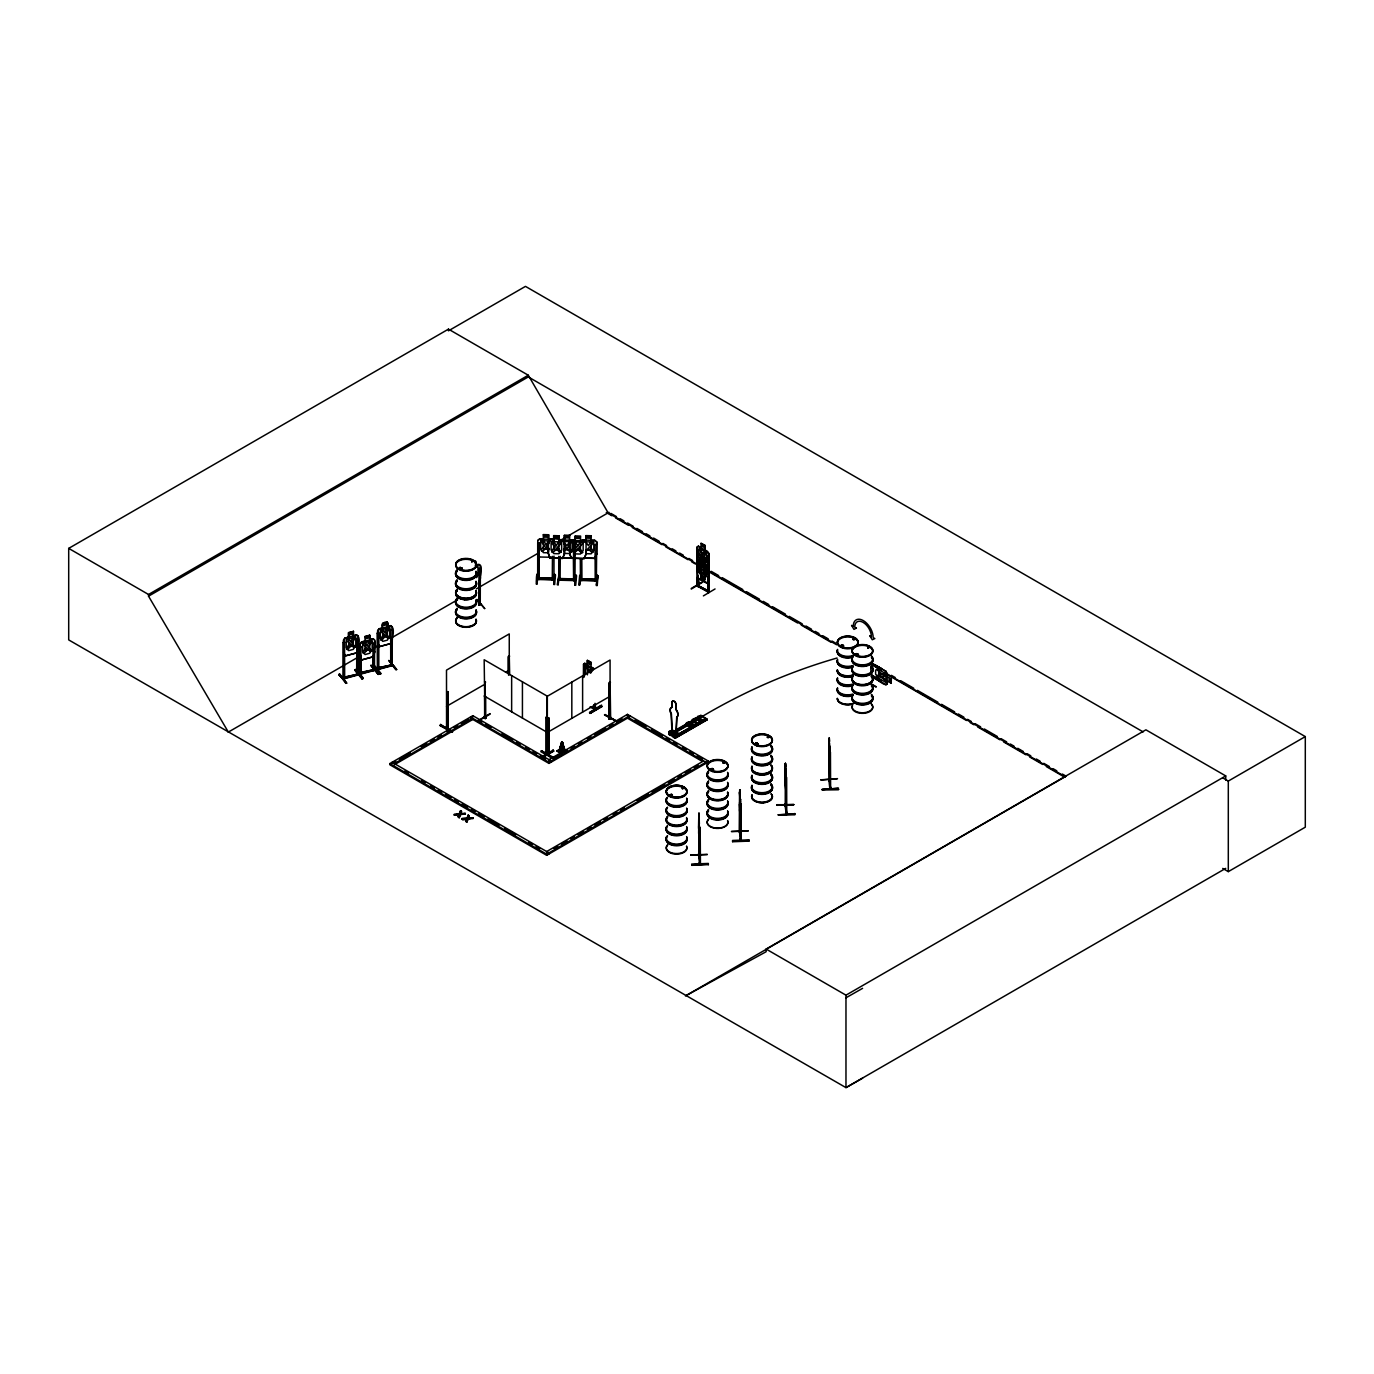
<?xml version="1.0" encoding="UTF-8"?>
<svg xmlns="http://www.w3.org/2000/svg" width="1374" height="1374" viewBox="0 0 1374 1374"><rect width="100%" height="100%" fill="white"/><g stroke="black" fill="none" stroke-linecap="round" stroke-linejoin="round"><path stroke-width="1.5" d="M699.04 834.636L698.696 826.186M785.481 784.777L785.138 776.276M739.882 810.763L739.882 807.775M699.04 818.578L699.572 834.018L699.023 818.372M829.278 743.368L829.81 758.826L829.261 742.922M785.447 768.444L786.014 784.107L785.464 768.238M785.481 784.52L785.481 766.761M829.243 741.239L829.278 738.044L829.604 741.239M699.606 840.888L698.696 828.093L698.627 833.503M740.466 817.307L739.487 809.853M785.98 787.508L785.876 790.995L786.151 787.491M829.948 762.209L829.673 765.696L828.934 740.947M785.447 766.469L785.481 763.326L785.825 766.52M690.658 855.006L707.267 854.353M731.518 831.373L748.109 830.772M777.1 805.095L793.708 804.443M820.896 779.814L837.505 778.663L820.913 780.02M676.695 717.194L675.888 734.18L671.972 731.913L671.147 713.999A5.548 3.195 60 0 1 671.972 707.335L671.972 702.44A2.765 1.597 60 0 1 673.93 701.307A2.765 1.597 60 0 1 675.888 704.707L675.888 709.602A5.548 3.195 60 0 1 676.695 717.194L676.935 717.056A5.548 3.195 60 0 0 676.128 709.465L676.128 704.57A2.765 1.597 60 0 0 674.17 701.169A2.765 1.597 60 0 0 672.212 702.303L671.972 702.44M676.128 734.042L676.935 717.056M740.328 799.101L740.122 801.351L739.847 794.687L740.431 810.437L740.311 798.964M699.194 834.276L699.366 832.266M740.036 810.677L740.208 808.685M829.604 757.074L829.278 759.444L828.934 750.994M543.245 539.037L539.518 538.934L537.784 540.583L539.604 539.072L552.211 539.312L548.69 539.209L548.69 534.744L543.245 534.589L543.417 539.295L540.686 540.703L540.686 549.016L543.417 552.674L548.501 552.829M539.175 579.072L539.226 542.885M536.186 584.002C538.797 565.058 534.933 578.299 537.097 584.036L537.955 573.679L536.994 583.83M552.279 557.277L539.467 557.002L537.973 552.4M552.468 556.401L552.279 579.828L554.169 579.553M552.503 579.88L552.674 578.093C555.371 576.702 553.55 582.25 553.791 578.609L537.681 578.162M553.722 584.517L554.615 574.177L555.491 574.95L554.649 584.551L553.722 583.761L554.804 574.83M558.17 584.757L559.012 574.401L557.243 584.723L558.17 584.757L558.909 574.967M558.771 578.471C557.191 581.941 563.22 578.729 558.96 578.437L558.909 580.189L575.019 580.618M560.455 578.523L575.225 578.969L560.455 578.901M564.302 539.759L564.302 535.31L569.746 535.465L569.557 540.171L572.288 541.751L572.288 550.064L569.557 553.55L564.474 553.396M573.284 540.034L575.191 541.768L573.284 540.034L569.575 540.068M573.319 558.119L560.523 557.741L573.319 558.119L575.208 553.636M575.637 574.899L576.565 575.689L575.706 585.272L574.779 585.255L575.74 574.967M579.691 575.328L578.763 585.015L579.691 585.049L580.429 575.259M580.309 575.345L579.57 584.86M581.803 558.823L581.958 580.463L580.275 580.429L580.189 578.712M580.36 578.729L595.251 579.107M591.267 540.326L594.805 540.326L596.728 541.957L596.728 554.031M594.805 540.429L582.112 539.948L585.822 540.051L585.822 535.602L591.284 535.757L591.095 540.463L593.808 542.043L593.808 550.356L591.095 553.842L585.994 553.688M595.045 544.636L596.574 544.344L595.045 544.636L595.217 580.962L594.908 579.193M584.173 558.102L594.856 558.411L596.728 553.928M594.959 580.481C600.043 579.931 592.967 579.175 596.419 579.141L596.368 580.996L596.728 541.957M597.278 575.259L596.316 585.547L597.226 585.564L597.999 575.878L596.419 584.843M585.891 554.237L584.053 558.583L571.395 558.308L569.712 553.825L569.557 541.665L564.474 541.511L564.525 554.066L562.653 558.445L549.858 558.016C545.564 545.358 545.083 534.829 562.619 540.36L564.542 541.991M549.858 558.016L562.67 558.342M553.636 540.171L553.636 535.602L559.081 535.791L559.081 540.24M564.096 551.713L567.05 547.505C569.128 554.083 575.792 553.447 568.132 546.594L571.636 541.734L569.832 541.545L571.447 540.222L575.174 540.343L575.174 535.894L580.618 536.083L580.429 540.772M571.395 558.308L569.712 553.825L569.901 541.82M585.874 542.455C584.981 539.673 576.943 539.913 583.16 542.249L583.16 550.579L580.429 554.048L575.345 553.877L572.632 550.218L572.632 541.906L575.345 540.514L575.345 536.049M584.19 558.634L586.063 554.254L586.063 542.283L584.139 540.652M672.298 732.17L671.422 732.273L672.745 731.947L672.745 735.76L672.659 731.157L673.827 730.693M671.422 732.273L672.298 731.93L671.405 713.845A5.548 3.195 60 0 1 672.212 707.198L672.212 702.303M674.05 731.157L671.783 732.617M673.981 731.054L673.123 730.539M343.26 678.516L343.036 677.313L344.702 676.918M356.656 674.033C361.517 675.252 352.86 675.321 358.082 673.277M359.438 674.102L361.362 673.947L360.95 656.961M392.174 665.342L377.266 669.396C376.287 665.531 381.749 669.55 377.507 669.688L392.26 665.686C393.909 663.556 388 665.102 392.174 664.02M391.092 664.741L390.955 666.132L390.491 664.466M562.309 742.561L562.292 752.608L560.781 752.454L562 742.063L564.989 750.771L563.735 752.317L562.516 742.321L564.714 751.63M480.488 603.392L478.856 605.058L478.77 581.271M697.889 586.561L697.958 585.204C695.862 581.872 700.585 593.774 698.542 577.784M704.879 549.909L708.95 553.585L708.932 592.538L707.576 591.851L709.207 592.228L697.322 585.65M709.207 590.906C705.326 589.738 710.839 590.631 709.224 592.177M673.363 730.625L672.023 731.775M672.075 732.668L671.525 731.93L672.504 732.445M672.676 732.239L672.607 731.071M699.366 855.968L699.04 813.236L699.452 855.933L698.679 854.92M698.524 828.178L698.799 815.555L699.727 864.521C697.545 861.223 702.097 862.58 699.538 862.992M700.431 864.383L700.19 827.303M739.538 830.892L740.105 829.999M739.538 832.215L739.538 831.339M740.38 832.18L739.452 832.215L739.556 792.558M740.311 838.741L741.204 838.621L741.239 840.871L741.05 803.704M741.29 840.802L740.122 831.425L739.899 789.655L740.294 832.18M786.89 813.047L786.718 812.223M830.497 788.367L829.896 789.191L828.865 779.865M830.6 787.766L830.514 786.941M829.862 788.35L830.428 787.01L830.617 789.26L830.428 752.11M485.64 717.039L484.043 716.593L485.348 717.348M545.839 717.383L547.316 717.743L545.839 717.383L545.839 753.656L547.041 754.292M545.856 753.742L545.839 752.282M593.946 704.81C594.495 716.129 594.753 704.622 594.822 708.331M828.762 741.118L829.02 744.468L829.501 743.574M560.781 752.454L559.098 751.063L561.76 742.115M559.613 751.887L561.657 742.492L559.098 751.063M460.032 568.475L460.032 567.479M459.723 567.823L460.032 568.939M461.029 568.939L461.647 567.977L459.964 567.41M472.364 561.21C471.935 562.258 471.917 562 472.381 560.97M672.058 794.687L671.096 795.872L670.289 794.67M672.487 795.752L671.096 794.481M683.342 788.212C679.735 788.762 684.527 788.556 682.706 788.728M682.346 788.229L683.084 787.955M710.495 769.303L712.058 768.736M711.766 770.024L713.192 769.096M724.304 762.467L723.153 762.33L724.545 762.982M754.893 743.884L756.25 742.87M755.545 744.038L756.919 742.973L757.589 743.901M757.503 743.437L756.765 744.45M758.07 744.124L756.765 742.87M767.757 736.464L767.327 737.443M767.722 736.55L767.997 737.426L767.396 736.79M768.427 736.996L768.564 737.632M840.785 645.643L842.64 646.914L843.533 645.437M841.661 645.299L842.228 646.725L843.086 645.282M841.266 646.175L842.794 646.141M842.52 645.248L840.94 645.437L841.094 646.673M843.791 646.261L842.228 644.921M854.542 639.408L853.615 638.584L853.374 639.769M853.391 639.322L853.701 638.532M853.426 639.58L854.628 639.58L854.061 638.584M855.487 654.144L856.517 655.398L858.389 654.591M858.063 654.368L856.139 653.698L856.672 655.072M857.187 655.072L857.805 653.784L858.492 654.745M867.629 647.807L868.437 648.047M868.11 647.36L868.986 647.154M868.093 648.27C867.612 646.725 870.824 647.566 867.956 647.996M698.61 855.126L699.709 864.418M699.624 863.542L700.19 863.422M739.47 831.545L740.449 840.871L741.239 840.029M740.466 838.638L740.38 840.733M785.069 805.216C786.392 814.181 785.516 812.584 786.718 813.545M830.583 789.174L829.69 779.9M671.319 731.655L672.281 731.844M559.355 750.187L561.605 742.218M440.075 725.438L452.51 731.947L440.642 724.459M451.857 732.29L440.024 725.541L440.659 724.442M541.408 750.668L540.841 751.681L552.674 758.431L553.327 757.297L541.408 750.668L552.674 758.414M343.603 652.032L345.046 655.965L356.639 652.805C357.79 648.013 361.894 637.639 356.605 635.114L353.238 635.904M345.046 655.965L356.725 652.908L358.408 648.013M364.952 641.057L361.499 641.864C357.549 646.519 359.799 654.522 361.534 659.949L373.127 656.806L374.827 651.911M392.5 638.755L390.731 643.547L379.121 646.707L390.731 643.547C392.157 638.584 395.832 628.639 390.68 625.582L387.313 626.647L387.313 622.199M480.608 577.733C475.095 594.684 488.045 557.827 475.576 565.401M588.999 671.285C589.789 667.506 595.887 668.571 590.167 673.071M702.698 554.134C703.265 550.596 709.826 551.077 703.883 555.903L706.494 562.619L703.093 556.418M707.026 583.091L708.331 579.519L708.331 567.634M696.858 557.689L697.923 578.145L707.112 583.297L708.452 579.45M459.191 817.788L460.393 814.095L465.391 813.442L460.393 814.851L459.191 817.788L458.246 816.482L459.208 814.181L454.296 814.971L459.208 814.181M466.817 822.202L468.019 818.492L473.034 817.856L468.019 819.248L466.817 822.202L465.872 820.896L466.851 818.578L461.922 818.612L462.815 819.883L466.851 819.333L468.191 815.057L469.135 816.362L468.191 818.629L473.034 818.612M454.296 814.971L459.38 814.301L460.565 810.66L461.509 811.948L460.548 814.215L465.391 814.198M459.38 814.301L460.565 810.66M468.191 815.057L467.005 818.715L461.922 819.368M338.794 674.634L339.601 673.741L346.695 683.187L338.846 674.617L346.695 683.187M345.853 683.393L339.395 674.462M355.179 670.1L362.581 678.876L354.664 669.653L355.488 670.117M363.097 678.601L355.986 669.155L363.097 677.846L361.86 678.876M374.106 666.802L380.65 673.844L374.776 666.527M458.246 817.238L459.208 814.937M460.548 814.215L461.509 811.192M465.872 821.652L466.851 819.333M468.019 819.248L469.135 815.606M562.533 558.188L564.353 553.945M573.198 557.964L575.019 553.602M594.719 558.256L596.539 553.894M477.122 567.033L476.039 566.775M343.191 678.653L358.082 674.6M344.771 677.313L356.656 674.411L343.019 677.365M344.702 678.241L344.668 677.348M344.668 678.67L344.548 642.053L343.191 642.414L343.277 678.996L344.908 678.636L344.943 677.21M358.322 674.909L343.431 678.945L343.517 639.992L345.097 637.965L348.618 637.158L348.618 632.71M359.713 672.642L361.362 672.625L359.713 673.964M361.362 672.625L373.058 669.825L360.761 672.367L360.761 673.689L360.95 646.519L359.593 646.879L360.04 674.359M373.093 669.018L372.818 670.46L374.14 670.048C375.411 666.768 370.791 670.581 374.587 669.035M374.69 669.069L374.467 670.443L374.587 639.958M374.57 670.392L359.833 674.359L359.919 643.891M378.846 669.361L378.4 667.644L390.748 665.153L377.266 668.073M489.986 714.188L478.238 721.024M691.311 588.45L702.217 581.923M691.259 589.051L702.784 582.112M480.127 603.031L478.856 603.753M480.35 603.392L480.247 604.749L480.368 565.762M480.35 604.697L479.011 605.024M696.893 585.942L696.996 547.127L698.37 546.165L700.929 547.728M485.795 718.379C482.738 716.472 486.19 720.268 485.64 716.902M610.193 718.19L609.026 718.877L610.073 718.259L610.073 660.018L547.333 696.257L547.333 754.498L546.251 752.042L545.718 753.536M593.808 707.679L593.997 709.173M446.79 727.361L448.096 726.606L446.361 727.035M609.317 717.863L610.64 717.159L608.905 717.64M610.503 718.55L610.193 716.867L609.077 717.451L609.317 719.186L610.64 718.482L610.073 682.036L609.026 682.655L608.905 718.946L610.606 718.43M476.314 577.664L477.963 574.847L477.963 566.517L475.49 565.693M585.719 551.901L588.57 547.797C590.665 554.375 597.312 553.739 589.669 546.886C596.848 540.875 590.872 539.501 588.484 545.804L585.65 541.682L584.07 542.043M460.273 567.428C456.254 569.557 463.845 569.798 461.819 567.84M461.527 568.441L459.826 568.029L460.135 569.111M461.973 568.493L460.908 569.111M569.712 541.665L566.964 545.512L562.756 541.236M711.079 769.062L711.801 770.11M712.917 769.852L712.917 768.805M722.947 762.45L723.892 763.343L724.046 762.209M723.171 762.261L724.081 763.102L723.411 762.433M757.589 743.609L757.589 743.557M853.34 638.738L852.962 639.46M854.628 639.58L854.336 638.738M855.384 654.264L856.431 653.56M855.968 654.041L856.431 655.02M856.225 654.127L857.634 654.471M563.563 549.669L565.882 546.491L563.666 543.331M549.308 542.816L547.075 545.856L549.411 549.153M699.452 854.611L698.542 853.718L698.593 855.796M785.035 805.044L785.241 806.074L785.31 763.343M828.831 779.762L829.02 780.69M343.603 640.095L345.097 637.965M360.177 643.994L361.654 642.087L373.007 639.013M378.795 669.447L378.88 633.088L377.266 633.156L377.575 669.773L377.61 630.735L379.172 628.708L382.711 627.901C378.777 622.164 391.332 618.901 387.554 626.544M377.678 630.821L379.172 628.708M700.963 559.527L699.624 558.668L702.251 554.959L699.795 548.518L703.024 554.392M452.475 731.208L440.504 725.197L452.51 731.947M537.543 577.75L537.852 579.502L554.134 579.897M573.37 580.223L575.088 580.687M580.137 580.086L596.402 580.515M446.378 728.443L447.563 727.756C446.327 724.373 448.559 729.182 446.79 728.684L446.911 692.376L447.976 691.757L446.911 692.376M447.976 726.726L446.378 727.121M446.567 728.272L446.498 670.134L509.256 633.912L509.256 674.394M447.907 728.1L446.911 728.615L447.1 727.258M548.501 753.811L548.913 752.712L547.384 753.072M548.724 752.9L547.333 753.175M610.503 717.228L609.506 717.795M558.84 541.304L560.575 539.656L564.474 539.913L564.474 535.465M559.012 541.373L560.661 539.913L573.198 540.291M548.363 541.631L550.012 540.085M348.704 637.261L346.231 639.408L346.231 647.738L348.704 650.623L353.307 649.37L355.78 645.145L355.78 636.815L353.307 636.007L353.393 631.25L353.393 635.715M382.779 628.004L380.323 630.151L380.323 638.481L382.779 641.366L387.399 640.112L389.873 635.887L389.873 627.557L387.399 626.75M461.509 568.596L459.225 568.716M840.836 645.557L841.97 645.024M841.369 645.866L842.726 645.54M669.705 794.825L672.384 794.704L671.354 794.275M671.886 795.306L670.289 795.306M671.096 794.258L669.705 795.752L672.384 795.563M723.359 762.158L722.879 763.102M713.364 769.818L711.646 770.436L710.564 769.388M757.297 743.265L755.717 743.265M356.416 674.995L357 673.999M478.616 604.697L480.282 604.32M583.486 677.468L583.555 664.14L584.774 663.264L587.54 664.999M583.555 664.14L584.843 663.436M697.133 547.264L698.439 546.337M696.841 561.21L698.147 560.283M708.692 575.981L707.438 577.08L708.692 576.187M537.715 577.75L552.674 578.093L552.279 579.828M537.715 579.072L553.945 579.519M539.14 579.485L539.226 551.403M553.911 578.591L552.451 578.609M558.617 578.849L560.06 578.952M596.488 580.944L580.154 580.463L580.103 579.089L595.217 579.588M708.812 564.147L707.593 559.046L708.692 564.233M698.37 571.928L696.858 569.678L698.37 571.928L707.558 577.011M700.929 573.336L700.792 577.87L704.879 579.983L704.742 575.294L706.717 574.899L706.717 566.586L704.742 561.932L701.049 559.888L699.091 562.378L699.091 570.691L701.049 573.267L700.792 577.87M697.511 717.022C714.549 726.279 689.198 715.802 700.431 716.009M705.824 719.083L673.329 737.134M705.497 718.344L673.586 736.979L706.648 718.997L707.112 719.804L675.218 738.216L668.915 734.008L668.915 731.655L672.59 730.041L668.915 731.655M706.648 718.997L707.095 719.821M698.37 546.165L707.507 551.352L708.95 553.585M697.46 549.48L698.542 550.081M704.999 545.375L701.066 543.194L701.066 547.934L699.091 548.329L699.091 556.659L701.066 561.313L704.742 563.357L706.717 560.867L706.717 552.554L704.742 549.978L704.999 545.375L704.999 549.823M707.73 555.628L709.207 555.989L707.73 555.628L707.73 568.424M698.215 564.199L707.37 569.111L708.812 565.624L707.473 569.317L698.215 564.199L697.116 559.012L698.318 564.096M703.385 595.887L715.064 588.948M700.637 557.226L700.757 561.897L698.799 562.292L698.799 570.605L700.757 575.277L704.415 577.32L706.373 574.847L706.373 566.535L704.415 563.958L704.673 559.338L700.637 557.226L700.757 561.605M696.841 561.004L698.078 560.111L707.146 565.332L708.469 567.651L707.215 565.229M704.553 563.872L704.742 551.472L701.066 549.428L701.066 557.741L704.742 559.785M697.923 578.145L707.249 583.229M708.589 579.536L708.555 564.182M872.164 664.999L881.009 670.014L881.404 668.537L872.576 663.522M881.009 670.014L881.404 668.537M872.164 677.073L881.009 682.088L881.404 680.628L872.576 675.596M881.009 682.088L881.404 680.628M508.191 672.968L508.191 656.532L509.256 655.913L509.668 674.634M508.603 675.252L508.603 656.772L509.668 656.154M484.575 681.521L485.64 682.122M485.228 682.363L485.348 718.671L484.043 716.593L485.795 717.056M478.375 720.44L490.089 713.621M548.381 717.64L547.333 718.259L548.793 717.881L548.793 754.257L548.793 717.881M609.609 719.083L609.438 682.878L610.485 682.277M604.491 714.944L616.978 721.298L605.075 714.497M553.172 750.101L541.459 756.885M541.562 757.589L553.722 751.046L542.043 757.881M862.597 1078.161L845.972 1087.624L68.7 639.906L68.7 548.381L448.456 329.142L528.286 375.222L608.115 512.828L697.305 564.319M68.7 548.381L148.529 594.478L528.286 375.222M229.252 731.569L228.342 732.084L148.529 596.179L528.286 376.923L1143.151 731.913M228.342 732.084L361.104 655.432M374.106 647.927L377.816 645.78M392.672 637.21L457.679 599.682M476.246 588.948L537.543 553.567M559.819 540.703L609.008 512.313M446.498 706.356L483.408 685.059M505.563 672.264L509.256 670.134M549.016 760.801L549.016 759.667L627.454 714.377L708.125 760.973L708.125 762.089L546.68 855.315L389.804 764.734L389.804 763.601L472.811 715.682L551.3 760.99L551.3 762.123M395.746 761.316L392.088 763.412L392.088 762.278L548.965 852.859L548.965 853.993M399.387 759.204L410.328 752.883M421.286 746.563L426.747 743.403M430.406 741.307L434.047 739.195M437.688 737.082L441.346 734.987M446.808 731.827L450.466 729.714M454.107 727.602L457.765 725.506M461.406 723.394L468.706 719.186M583.881 666.562L584.946 667.18L583.881 666.562L583.881 677.227M587.402 664.776L587.402 660.31L591.267 662.543L591.009 667.146L592.95 669.756M591.267 662.543L587.282 660.396L587.402 665.068L585.479 665.445L585.479 673.758M591.267 667.008L593.774 668.451M547.333 732.479L610.073 696.257M593.808 709.001L594.324 707.421M589.515 712.333C612.615 699.83 596.797 706.15 590.099 713.415L601.846 706.528L590.099 713.381M561.846 747.903L556.813 750.925L561.846 753.931L556.813 750.805M554.495 757.641L559.957 754.481M563.615 752.385L567.256 750.273M570.897 748.16L574.555 746.065M578.196 743.952L581.855 741.84M587.316 738.68L590.975 736.584M594.616 734.472L605.556 728.151M609.214 726.056L612.856 723.943M616.514 721.831L621.975 718.671M470.526 718.138L470.526 717.005L548.965 762.278L629.739 715.699L629.739 716.833M472.347 719.186L548.965 763.412L627.918 717.898M686.004 723.651C703.385 731.483 677.502 724.51 689.233 721.797L695.124 725.661L689.233 721.797M692.118 720.131C709.499 727.962 683.617 720.989 695.347 718.259L701.238 722.14L695.347 718.259M675.51 730.212L700.74 715.631L706.631 719.014L700.74 715.15M676.025 730.229L701.187 716.438L700.74 715.631M674.514 731.707L699.435 717.451M674.874 731.895L700.07 717.537M673.037 735.588L670.941 734.712L670.941 730.745L677.571 734.798L678.017 733.184L678.017 735.537L675.081 733.836M675.39 731.913L700.173 717.606M675.664 732.359L688.202 725.266M691.586 723.171L700.585 718.104M669.361 731.913L669.361 733.802L674.325 736.67L674.325 734.781L677.571 732.909M674.325 734.781L678.017 733.184M673.964 737.495L706.631 718.55M706.717 719.306L674.359 737.718L673.638 736.739M675.098 738.147L706.975 719.753M703.557 760.973L546.68 851.537L546.68 852.67M554.066 848.411L557.758 846.281M561.451 844.151L566.981 840.957M570.674 838.81L574.366 836.68M578.059 834.55L583.589 831.356M587.282 829.226L590.975 827.096M594.667 824.967L600.198 821.772M603.89 819.643L607.583 817.513M613.13 814.301L616.806 812.171M620.498 810.042L624.191 807.912M637.124 800.458L648.184 794.069M651.877 791.939L664.793 784.468M668.485 782.338L674.033 779.144M677.726 777.014L681.418 774.884M685.094 772.755L690.641 769.56M694.334 767.431L698.026 765.301M875.599 678.825L871.751 675.235C867.664 657.184 877.265 666.94 886.093 671.354L887.449 676.609M389.804 763.601L546.68 854.181L708.125 760.973M875.719 665.377L886.041 671.474M885.955 671.439L887.329 673.792M891.314 678.825L891.176 683.359L891.314 678.825L887.192 676.747L885.904 673.775M872.009 675.115C875.375 677.674 888.72 690.985 887.329 680.834M686.313 995.446L766.142 951.718L766.142 949.073L1145.899 729.817L1225.728 775.915L1225.728 780.106M685.42 995.961L1065.194 776.705L884.959 672.659M766.142 949.073L845.972 995.171L1225.728 775.915M1222.74 777.856L1228.304 781.067L1305.3 736.601L1305.3 827.182L1228.304 871.631L1222.723 868.42M1225.728 868.368L845.972 1087.624L845.972 995.171M845.972 997.799L862.597 988.335M829.604 779.35L829.587 778.405L829.621 779.453M583.28 541.717L585.994 540.326L586.011 535.757L591.095 536.015M553.825 540.222L551.094 541.614L551.094 549.926L553.825 553.585L558.909 553.756L561.64 550.287L561.64 541.957L558.909 540.377M885.904 684.613L887.329 683.96M609.833 716.953L609.678 719.117M547.711 753.502L547.711 754.807L547.745 718.499M471.729 561.983L472.45 561.039M856.139 654.522L857.737 654.522M756.009 742.939C752.059 745.412 761.093 744.897 756.799 743.094M755.803 743.489L757.211 743.489M712.848 769.56L711.766 769.732M670.392 794.893L671.955 795.014M373.093 670.323L372.972 643.238M390.645 629.515L390.748 666.098L392.38 665.737M353.479 631.353L348.464 632.607L348.464 637.055M348.704 632.796L353.307 631.542M382.779 623.538L387.399 622.285M345.235 638.189L356.587 634.84L358.408 636.042M379.327 628.931L390.68 625.857M344.788 642.345L343.191 642.414M356.57 638.79L357.927 638.412M365.106 636.694L369.726 635.441M378.88 633.088L377.266 633.156M390.903 629.824L392.019 629.155M369.64 639.803C377.816 635.217 374.26 647.669 374.655 651.929M361.19 646.811L359.593 646.879M373.23 643.547L374.329 642.877M361.534 659.949L373.127 656.806M378.966 674.205L371.289 665.669M356.021 669.894L354.767 670.186L361.963 678.945M371.066 665.806L379.001 674.273M389.581 660.894L396.674 669.585L388.756 660.396L395.832 669.842M359.593 674.05L374.415 669.98M379.945 674.153L380.77 673.174L374.844 665.943M475.404 565.607L478.787 564.817L480.453 565.865M478.77 568.493L480.127 568.132M478.77 604.715L480.127 604.354L480.127 578.78M484.73 608.613L476.933 599.356L484.661 608.527M842.485 646.587L843.189 645.419M857.496 654.625L856.38 654.625M768.53 737.443L767.465 737.546M560.334 749.517L561.777 749.208M708.005 590.236L707.799 591.971L708.125 580.962M357.927 673.329L358.15 674.995L358.167 636.059M357.704 674.6L357.927 649.078M484.455 716.352L485.64 718.362L485.64 696.498M484.644 717.743L484.575 695.897M460.548 813.46L465.391 813.442M468.191 817.874L473.034 817.856M454.296 814.215L459.38 813.545M461.922 818.612L467.005 817.959M475.971 577.338L477.276 576.496M604.594 714.755L616.411 721.453M756.095 742.973L757.297 742.973M711.766 768.461L712.35 768.461M698.061 586.561L698.129 575.895M708.778 591.215L698.267 585.685L708.932 591.215M708.726 592.469L708.812 553.567M829.278 738.044L829.844 789.26M829.656 747.696L829.965 750.376M828.762 752.918L828.865 758.311M785.138 766.245L785.876 790.995L785.069 783.592M785.224 769.749L785.705 768.873L785.636 780.793L785.31 777.856M785.481 763.326L785.825 770.934M786.168 775.657L785.876 772.978L786.065 814.404M786.649 777.392L786.752 814.576L785.825 805.112M821.961 789.483L838.552 788.247L821.944 789.603L838.621 789.535M838.621 789.5L821.961 789.655M740.122 795.185L739.641 796.078L739.659 791.974M739.367 804.511L739.659 809.921M777.049 804.769L793.725 804.7L777.066 804.717M786.1 813.15L786.821 813.717M794.756 813.528L794.825 814.816L778.148 814.902L794.773 813.666M698.782 819.66L699.263 818.767L699.194 830.703L698.868 827.766M731.518 831.631L748.126 831.03M740.569 839.514L740.38 839.411M732.617 841.747L749.225 841.111L749.173 839.857L732.565 840.459L732.617 841.661M690.658 855.212L707.267 854.611M708.366 864.727L708.314 863.439L691.706 864.057L691.775 865.328L708.366 864.641M543.417 534.847L548.501 534.984M564.474 535.568L569.575 535.62M585.994 541.803L591.095 541.957L591.095 550.27L585.994 550.115M539.192 543.211L537.715 542.833L537.681 579.485M575.019 544.379L573.525 544.344L573.679 580.618M548.501 549.257L543.417 549.102L543.417 540.789L548.501 540.927L548.363 553.516M564.474 549.84L569.557 549.978M584.19 557.981L594.856 558.308M537.028 574.401L537.955 574.435M537.852 578.145L539.175 577.75M558.771 579.794L575.002 580.24M571.515 540.48L584.07 540.789M571.532 558.067L584.07 558.479M447.563 727.756L447.563 691.534M550.253 540.755L548.776 540.824L545.89 544.791C543.881 538.505 537.56 539.243 544.825 545.77C537.148 552.159 543.984 553.275 545.993 546.783L548.879 551.043M668.932 734.317L669.258 734.832M674.462 737.786L674.789 735.038M378.297 674.342L371.169 665.6M560.111 579.742L560.077 578.901M558.737 580.223L558.771 556.35M580.446 580.481L580.309 558.771M560.111 579.794L560.283 556.401M871.751 664.758L875.736 665.531M712.316 768.547L713.673 769.543M391.933 665.36L392.019 637.673M373.144 669.481L373.281 670.804L372.972 655.793M699.263 854.903L700.293 864.383L700.19 862.099M597.999 575.878L597.158 575.191M575.775 575.534L574.933 585.135M546.886 754.292L546.921 695.965L484.163 659.743L484.988 718.602M829.037 779.47L829.501 778.388L828.848 780.604M785.241 804.752L785.121 803.687L785.052 805.885M739.521 832.352L739.727 795.855M698.799 854.662L699.452 853.769M461.321 567.823L462.145 568.424M670.598 795.804L669.602 795.134M739.556 794.292L739.71 789.655L739.985 793.073M701.066 543.486L704.742 545.512M707.593 559.046L698.198 554.014L696.979 557.792L698.421 554.134L707.37 559.218M701.049 577.733L704.742 579.759M697.047 585.959L708.812 592.469M700.757 557.449L704.415 559.493M872.164 663.762L881.009 668.777M872.576 664.758L881.404 669.773M872.164 675.836L881.009 680.851M872.576 676.832L881.404 681.847M871.202 683.84L876.354 686.794M872.387 685.008L875.856 686.983M553.739 751.114L553.087 749.998M1305.3 736.601L525.469 286.376L448.456 330.825L448.456 329.142M610.863 513.378L616.445 516.607M620.155 518.737L623.865 520.883M627.592 523.03L633.156 526.259M636.883 528.406L642.448 531.618M646.158 533.765L649.885 535.912M653.595 538.058L659.177 541.27M662.886 543.417L666.596 545.564M672.178 548.776L675.888 550.922M679.615 553.069L683.325 555.216M688.906 558.428L692.616 560.575M711.2 571.309L718.636 575.603M722.346 577.75L742.784 589.549M746.494 591.696L759.513 599.201M763.223 601.348L768.787 604.56M772.514 606.707L785.516 614.212M789.226 616.359L802.244 623.865M805.954 626.012L811.536 629.24M815.246 631.387L818.956 633.517M822.683 635.664L828.247 638.893M831.974 641.04L835.684 643.187M891.417 675.355L895.144 677.502M900.709 680.731L913.727 688.237M917.437 690.383L937.875 702.183M941.585 704.33L954.604 711.835M958.313 713.982L963.895 717.194M967.605 719.341L971.315 721.487M975.042 723.634L980.607 726.846M984.334 728.993L997.335 736.498M1001.045 738.645L1006.627 741.874M1010.337 744.021L1014.046 746.168M1017.773 748.298L1023.338 751.526M1027.065 753.673L1030.775 755.82M1036.357 759.032L1040.066 761.179M1043.776 763.326L1049.358 766.537M1053.068 768.684L1056.795 770.831M1062.36 774.043L1066.087 776.19M708.452 570.742L836.646 644.767M606.278 512.519L611.842 515.731M615.552 517.878L628.553 525.383M632.263 527.53L661.976 544.671M665.686 546.818L687.979 559.682M691.689 561.829L695.399 563.975M708.4 571.481L797.521 622.937M801.231 625.084L830.944 642.225M966.489 720.491L878.707 669.619L875.616 670.065L875.616 674.222L878.707 678.241L885.904 682.397L887.192 680.92L891.314 683.29M970.199 722.638L973.926 724.768M977.635 726.915L999.911 739.779M1003.621 741.926L1025.914 754.79M1029.624 756.937L1042.626 764.442M1046.335 766.589L1064.902 777.306M875.616 678.687L886.075 684.716M584.706 663.505L593.585 668.64M673.037 731.621L671.233 730.59L671.233 734.558M635.166 719.976L646.106 726.296M651.585 729.457L662.526 735.76M666.184 737.872L669.825 739.985M673.466 742.08L677.124 744.193M682.603 747.353L686.244 749.465M689.885 751.561L693.544 753.673M697.185 755.786L702.664 758.929M702.2 761.316L627.403 718.138L627.403 717.005L705.841 762.278L705.841 763.412M601.864 706.614L601.211 705.48M590.562 706.648L595.56 709.465L595.406 705.188M590.15 706.889L594.994 709.688L594.994 703.299M484.163 695.965L546.921 732.205M563.907 748.864L567.256 750.805M563.907 748.985L567.256 750.925M478.289 719.976L481.931 722.071M485.589 724.184L491.05 727.344M502.008 733.664L512.949 739.985M516.59 742.08L520.248 744.193M525.71 747.353L529.368 749.465M533.009 751.561L536.667 753.673M540.308 755.786L545.787 758.929M405.004 770.883L408.696 773.012M421.612 780.466L425.305 782.596M430.852 785.791L434.545 787.92M438.237 790.05L441.93 792.18M445.605 794.327L451.153 797.521M454.846 799.651L458.538 801.781M462.231 803.91L467.761 807.105M471.454 809.234L475.146 811.364M478.839 813.494L484.369 816.688M488.062 818.835L499.14 825.224M504.67 828.419L515.748 834.808M528.664 842.262L532.356 844.392M536.049 846.539L539.742 848.668M460.565 811.416L461.509 811.948M468.191 815.812L469.135 816.362M458.246 816.482L459.191 817.032M465.872 820.896L466.817 821.446M390.611 625.754L392.329 626.888L392.174 665.823M594.736 540.463L596.728 542.06M552.211 539.312L554.134 541.047M562.533 540.617L564.353 542.163L564.353 554.048M670.083 734.987L670.34 735.433M581.941 578.763L581.958 580.463M382.625 627.901L382.539 623.332M377.61 642.688L379.207 646.793M389.512 660.842L396.674 669.619M369.812 639.614L369.812 635.149L364.866 636.488L365.106 641.16L362.633 643.307L362.633 651.637L365.106 654.522L369.726 653.268L372.182 649.043L372.182 640.713L369.726 639.906L369.64 635.355M374.673 666.648L380.77 673.93M371.066 665.05L378.159 674.497M359.919 655.845L361.654 659.778M564.989 750.771L562.43 742.183M588.57 672.109L586.166 665.634L589.343 671.543M377.764 642.62L379.327 646.622M343.689 651.877L345.114 656.051M548.192 553.413L549.995 557.878M539.467 557.002L537.784 552.52L537.784 540.463M562.241 742.097L563.031 747.542M828.865 740.363L829.656 747.799M829.106 752.574L829.432 755.511L829.432 747.181M785.069 765.644L786.048 773.081M740.449 799.393L740.054 797.264L740.208 800.372M739.47 791.974L740.277 799.41M739.727 804.185L740.036 807.122M698.851 813.253L699.126 816.654M749.173 840.579L732.582 841.249M739.865 807.637L739.556 802.605M829.432 745.704L829.604 748.761M785.636 770.986L785.808 774.043M699.366 823.953L699.04 813.236M794.773 814.164L778.165 814.765M829.278 741.445L829.621 780.776M1228.304 781.067L1228.304 871.631M887.192 673.775L887.192 684.029M829.106 738.061L829.037 780.793M793.725 804.7L777.117 805.301M785.808 784.657L785.825 806.057M740.569 801.935L740.586 840.922M708.383 590.305L708.572 592.469M707.73 579.072L707.73 592.005M704.622 575.38L704.622 579.828M698.129 550.321L698.129 560.987M697.7 584.379L697.631 585.736L697.46 577.183M697.253 547.178L697.253 559.063M672.144 729.783L672.144 732.136M627.454 714.377L627.454 715.511M594.341 704.57L594.341 708.829M591.009 672.796L591.009 668.64L587.402 666.562L587.402 674.874M584.534 667.421L584.534 675.939M583.675 664.277L583.675 676.145M582.61 675.888L582.61 712.11M575.208 541.665L574.967 580.652L574.882 578.901M573.542 556.796L573.679 580.67M571.824 682.105L571.824 718.344M558.892 540.48L558.909 535.929L553.808 535.86L553.808 540.326M553.997 556.109L553.962 579.88M548.965 762.278L548.965 763.412M548.501 534.881L548.501 539.45M546.68 854.181L546.68 855.315M522.429 681.83L522.429 718.052M511.643 675.596L511.643 711.835M479.011 568.802L478.856 605.058M475.644 564.01L475.576 560.953L475.49 564.216M472.811 715.682L472.811 716.816M447.976 691.757L447.976 728.134M377.764 630.752L377.85 642.706M356.811 639.082L356.656 675.355M343.689 640.009L343.758 651.963M148.529 594.478L148.529 596.179M689.903 723.961A547.11 460.256 -49.9 0 1 837.058 658.009M871.442 675.561A10.391 6.011 0 0 1 863.799 684.51A10.391 6.011 0 0 1 852.395 677.004M871.425 657.545A10.374 5.994 0 0 1 863.782 666.476A10.374 5.994 0 0 1 852.412 658.988M871.425 655.862A10.374 5.994 0 0 1 863.782 664.81A10.374 5.994 0 0 1 852.412 657.304M871.425 667.541A10.374 5.994 0 0 1 863.782 676.472A10.374 5.994 0 0 1 852.412 668.983M871.545 666.922A10.528 6.08 0 0 1 863.817 675.974A10.528 6.08 0 0 1 852.275 668.382M871.545 666.407A10.528 6.08 0 0 1 863.817 675.458A10.528 6.08 0 0 1 852.275 667.867M871.425 665.858A10.374 5.994 0 0 1 863.782 674.806A10.374 5.994 0 0 1 852.412 667.3M871.545 656.927A10.528 6.08 0 0 1 863.817 665.978A10.528 6.08 0 0 1 852.275 658.386M871.545 656.411A10.528 6.08 0 0 1 863.817 665.463A10.528 6.08 0 0 1 852.275 657.871M871.425 675.922A10.374 5.994 0 0 1 863.782 684.853A10.339 5.96 0 0 1 852.447 677.434M852.412 677.365A10.374 5.994 0 0 0 863.782 684.853A10.339 5.96 0 0 0 871.391 675.991M871.391 676.867A10.339 5.96 0 0 1 863.782 685.763A10.339 5.96 0 0 1 852.447 678.292M871.391 703.832A10.339 5.96 0 0 1 863.782 712.728A10.339 5.96 0 0 1 852.447 705.274M871.442 676.3A10.391 6.011 0 0 1 863.799 685.248A10.391 6.011 0 0 1 852.395 677.743M871.425 686.038A10.374 5.994 0 0 1 863.782 694.969A10.374 5.994 0 0 1 852.412 687.481M871.425 684.355A10.374 5.994 0 0 1 863.782 693.303A10.374 5.994 0 0 1 852.412 685.798M871.425 696.034A10.374 5.994 0 0 1 863.782 704.965A10.374 5.994 0 0 1 852.412 697.477M871.545 695.416A10.528 6.08 0 0 1 863.817 704.467A10.528 6.08 0 0 1 852.275 696.876M871.545 694.901A10.528 6.08 0 0 1 863.817 703.952A10.528 6.08 0 0 1 852.275 696.36M871.425 694.351A10.374 5.994 0 0 1 863.782 703.299A10.374 5.994 0 0 1 852.412 695.794M871.545 685.42A10.528 6.08 0 0 1 863.817 694.471A10.528 6.08 0 0 1 852.275 686.88M871.545 684.905A10.528 6.08 0 0 1 863.817 693.956A10.528 6.08 0 0 1 852.275 686.365M871.391 704.415A10.339 5.96 0 0 1 863.782 713.312A10.339 5.96 0 0 1 852.447 705.858M852.911 667.232A10.357 5.977 0 0 1 837.367 662.045M852.996 666.733A10.528 6.08 0 0 1 841.317 666.287A10.528 6.08 0 0 1 837.556 659.898M852.996 666.218A10.528 6.08 0 0 1 841.317 665.772A10.528 6.08 0 0 1 837.556 659.383M852.996 656.72A10.528 6.08 0 0 1 841.317 656.291A10.528 6.08 0 0 1 837.556 649.902M852.996 656.222A10.528 6.08 0 0 1 841.317 655.776A10.528 6.08 0 0 1 837.556 649.387M852.893 675.664A10.339 5.96 0 0 1 837.384 670.495M852.893 674.995A10.339 5.96 0 0 1 837.384 669.825M852.911 665.566A10.374 5.994 0 0 1 837.35 660.362M852.911 657.236A10.374 5.994 0 0 1 837.35 652.049M852.911 655.553A10.357 5.977 0 0 1 837.367 650.366M852.928 675.287A10.391 6.011 0 0 1 837.333 670.083M852.928 676.025A10.391 6.011 0 0 1 837.333 670.821M852.911 695.708A10.357 5.977 0 0 1 837.367 690.538M852.996 695.227A10.528 6.08 0 0 1 841.317 694.78A10.528 6.08 0 0 1 837.556 688.391M852.996 694.712A10.528 6.08 0 0 1 841.317 694.265A10.528 6.08 0 0 1 837.556 687.876M852.996 685.214A10.528 6.08 0 0 1 841.317 684.784A10.528 6.08 0 0 1 837.556 678.395M852.996 684.716A10.528 6.08 0 0 1 841.317 684.269A10.528 6.08 0 0 1 837.556 677.88M852.893 704.072A10.339 5.96 0 0 1 837.384 698.919M852.893 703.488A10.339 5.96 0 0 1 837.384 698.318M852.911 694.059A10.374 5.994 0 0 1 837.35 688.855M852.911 685.729A10.374 5.994 0 0 1 837.35 680.542M852.911 684.046A10.357 5.977 0 0 1 837.367 678.859M852.893 676.523A10.339 5.96 0 0 1 837.384 671.354M852.928 703.78A10.391 6.011 0 0 1 837.333 698.576M686.76 809.166A10.528 6.08 0 0 1 675.218 816.757A10.528 6.08 0 0 1 667.472 807.689M686.571 817.547A10.339 5.96 0 0 1 675.252 825.018A10.339 5.96 0 0 1 667.644 816.122M686.76 799.153A10.528 6.08 0 0 1 675.218 806.761A10.528 6.08 0 0 1 667.472 797.693M686.76 808.651A10.528 6.08 0 0 1 675.218 816.242A10.528 6.08 0 0 1 667.472 807.173M686.76 798.655A10.528 6.08 0 0 1 675.218 806.246A10.528 6.08 0 0 1 667.472 797.178M686.605 799.771A10.357 5.977 0 0 1 676.592 807.294A10.357 5.977 0 0 1 666.596 799.771M686.622 798.088A10.374 5.994 0 0 1 676.592 805.628A10.374 5.994 0 0 1 666.562 798.088M686.605 809.767A10.357 5.977 0 0 1 676.592 817.29A10.357 5.977 0 0 1 666.596 809.767M686.605 808.084A10.357 5.977 0 0 1 676.592 815.624A10.357 5.977 0 0 1 666.596 808.084M686.571 818.217A10.339 5.96 0 0 1 675.252 825.671A10.339 5.96 0 0 1 667.644 816.774M686.76 837.642A10.528 6.08 0 0 1 675.218 845.25A10.528 6.08 0 0 1 667.472 836.182M686.571 819.041A10.339 5.96 0 0 1 676.592 826.547A10.339 5.96 0 0 1 666.613 819.041M686.571 846.041A10.339 5.96 0 0 1 675.252 853.512A10.339 5.96 0 0 1 667.644 844.615M686.639 818.526A10.391 6.011 0 0 1 675.235 826.032A10.391 6.011 0 0 1 667.592 817.083M686.76 827.646A10.528 6.08 0 0 1 675.218 835.255A10.528 6.08 0 0 1 667.472 826.186M686.76 837.144A10.528 6.08 0 0 1 675.218 844.735A10.528 6.08 0 0 1 667.472 835.667M686.76 827.131A10.528 6.08 0 0 1 675.218 834.739A10.528 6.08 0 0 1 667.472 825.671M686.605 828.264A10.357 5.977 0 0 1 676.592 835.787A10.357 5.977 0 0 1 666.596 828.264M686.605 826.581A10.357 5.977 0 0 1 676.592 834.104A10.357 5.977 0 0 1 666.596 826.581M686.605 838.26A10.357 5.977 0 0 1 676.592 845.783A10.357 5.977 0 0 1 666.596 838.26M686.605 836.577A10.357 5.977 0 0 1 676.592 844.1A10.357 5.977 0 0 1 666.596 836.577M686.571 846.642A10.339 5.96 0 0 1 675.252 854.096A10.339 5.96 0 0 1 667.644 845.199M727.722 783.42A10.528 6.08 0 0 1 716.18 791.012A10.528 6.08 0 0 1 708.452 781.943M727.585 784.022A10.374 5.994 0 0 1 716.197 791.51A10.374 5.994 0 0 1 708.572 782.579M727.602 792.059A10.391 6.011 0 0 1 716.197 799.565A10.391 6.011 0 0 1 708.555 790.617M727.585 792.437A10.374 5.994 0 0 1 716.197 799.943A10.374 5.994 0 0 1 708.572 790.995M727.722 773.425A10.528 6.08 0 0 1 716.18 781.016A10.528 6.08 0 0 1 708.452 771.948M727.567 782.338A10.357 5.977 0 0 1 716.197 789.827A10.357 5.977 0 0 1 708.589 780.896M727.585 774.026A10.374 5.994 0 0 1 716.197 781.514A10.374 5.994 0 0 1 708.572 772.583M727.722 782.905A10.528 6.08 0 0 1 716.18 790.497A10.528 6.08 0 0 1 708.452 781.428M727.722 772.909A10.528 6.08 0 0 1 716.18 780.501A10.528 6.08 0 0 1 708.452 771.432M727.585 772.343A10.374 5.994 0 0 1 716.197 779.831A10.374 5.994 0 0 1 708.572 770.9M727.722 811.914A10.528 6.08 0 0 1 716.18 819.505A10.528 6.08 0 0 1 708.452 810.437M727.585 812.515A10.374 5.994 0 0 1 716.197 820.003A10.374 5.994 0 0 1 708.572 811.072M727.602 820.553A10.391 6.011 0 0 1 716.197 828.058A10.391 6.011 0 0 1 708.555 819.11M727.567 793.313A10.357 5.977 0 0 1 716.197 800.784A10.357 5.977 0 0 1 708.589 791.871M727.602 820.879A10.391 6.011 0 0 1 716.197 828.385A10.391 6.011 0 0 1 708.555 819.436M727.722 801.918A10.528 6.08 0 0 1 716.18 809.509A10.528 6.08 0 0 1 708.452 800.441M727.585 810.832A10.374 5.994 0 0 1 716.197 818.32A10.374 5.994 0 0 1 708.572 809.389M727.585 802.519A10.374 5.994 0 0 1 716.197 810.007A10.374 5.994 0 0 1 708.572 801.076M727.722 811.399A10.528 6.08 0 0 1 716.18 818.99A10.528 6.08 0 0 1 708.452 809.921M727.722 801.403A10.528 6.08 0 0 1 716.18 808.994A10.528 6.08 0 0 1 708.452 799.926M727.567 800.836A10.357 5.977 0 0 1 716.197 808.324A10.357 5.977 0 0 1 708.589 799.393M772.016 766.16A10.357 5.977 0 0 1 762.003 773.699A10.357 5.977 0 0 1 752.007 766.16M771.003 746.906A10.374 5.994 0 0 1 763.36 755.855A10.374 5.994 0 0 1 751.973 748.366M770.969 745.24A10.357 5.977 0 0 1 763.36 754.154A10.357 5.977 0 0 1 752.007 746.683M771.003 756.902A10.374 5.994 0 0 1 763.36 765.85A10.374 5.994 0 0 1 751.973 758.362M771.123 756.284A10.528 6.08 0 0 1 763.377 765.352A10.528 6.08 0 0 1 751.836 757.744M771.123 755.769A10.528 6.08 0 0 1 763.377 764.837A10.528 6.08 0 0 1 751.836 757.246M770.969 755.236A10.357 5.977 0 0 1 763.36 764.167A10.357 5.977 0 0 1 752.007 756.679M771.123 746.288A10.528 6.08 0 0 1 763.377 755.356A10.528 6.08 0 0 1 751.836 747.748M771.123 745.773A10.528 6.08 0 0 1 763.377 754.841A10.528 6.08 0 0 1 751.836 747.233M771.003 765.284A10.391 6.011 0 0 1 763.36 774.232A10.391 6.011 0 0 1 751.956 766.726M771.003 764.94A10.391 6.011 0 0 1 763.36 773.906A10.391 6.011 0 0 1 751.956 766.4M772.016 767.654A10.357 5.977 0 0 1 762.003 775.176A10.357 5.977 0 0 1 752.007 767.654M771.982 794.636A10.339 5.96 0 0 1 762.003 802.158A10.339 5.96 0 0 1 752.025 794.636M771.003 765.679A10.391 6.011 0 0 1 763.36 774.627A10.391 6.011 0 0 1 751.956 767.121M770.969 775.417A10.357 5.977 0 0 1 763.36 784.331A10.357 5.977 0 0 1 752.007 776.86M770.969 773.734A10.357 5.977 0 0 1 763.36 782.648A10.357 5.977 0 0 1 752.007 775.176M771.003 785.396A10.374 5.994 0 0 1 763.36 794.344A10.374 5.994 0 0 1 751.973 786.855M771.123 784.777A10.528 6.08 0 0 1 763.377 793.846A10.528 6.08 0 0 1 751.836 786.237M771.123 784.262A10.528 6.08 0 0 1 763.377 793.33A10.528 6.08 0 0 1 751.836 785.739M770.969 783.73A10.357 5.977 0 0 1 763.36 792.643A10.357 5.977 0 0 1 752.007 785.172M771.123 774.781A10.528 6.08 0 0 1 763.377 783.85A10.528 6.08 0 0 1 751.836 776.241M771.123 774.266A10.528 6.08 0 0 1 763.377 783.335A10.528 6.08 0 0 1 751.836 775.726M476.194 582.301A10.528 6.08 0 0 1 464.652 589.893A10.528 6.08 0 0 1 456.907 580.841M476.057 582.902A10.374 5.994 0 0 1 464.67 590.391A10.374 5.994 0 0 1 457.044 581.46M475.988 590.717A10.322 5.96 0 0 1 464.687 598.171A10.322 5.96 0 0 1 457.095 589.274M476.074 590.94A10.391 6.011 0 0 1 464.67 598.446A10.391 6.011 0 0 1 457.027 589.498M476.057 591.301A10.374 5.994 0 0 1 464.67 598.789A10.374 5.994 0 0 1 457.044 589.858M476.194 572.305A10.528 6.08 0 0 1 464.652 579.897A10.528 6.08 0 0 1 456.907 570.845M476.039 581.236A10.357 5.977 0 0 1 464.67 588.707A10.357 5.977 0 0 1 457.061 579.794M476.057 572.906A10.374 5.994 0 0 1 464.67 580.395A10.374 5.994 0 0 1 457.044 571.464M476.194 581.786A10.528 6.08 0 0 1 464.652 589.377A10.528 6.08 0 0 1 456.907 580.326M476.194 571.79A10.528 6.08 0 0 1 464.652 579.381A10.528 6.08 0 0 1 456.907 570.33M476.039 571.24A10.357 5.977 0 0 1 464.67 578.712A10.357 5.977 0 0 1 457.061 569.798M476.194 610.795A10.528 6.08 0 0 1 464.652 618.386A10.528 6.08 0 0 1 456.907 609.335M476.039 611.396A10.357 5.977 0 0 1 464.67 618.867A10.357 5.977 0 0 1 457.061 609.953M476.005 619.193A10.339 5.96 0 0 1 464.67 626.647A10.339 5.96 0 0 1 457.078 617.75M476.074 619.434A10.391 6.011 0 0 1 464.67 626.939A10.391 6.011 0 0 1 457.027 617.991M476.057 619.794A10.374 5.994 0 0 1 464.67 627.283A10.374 5.994 0 0 1 457.044 618.352M476.074 591.696A10.391 6.011 0 0 1 464.67 599.201A10.391 6.011 0 0 1 457.027 590.253M476.194 600.799A10.528 6.08 0 0 1 464.652 608.39A10.528 6.08 0 0 1 456.907 599.339M476.039 609.73A10.357 5.977 0 0 1 464.67 617.201A10.357 5.977 0 0 1 457.061 608.287M476.057 601.4A10.374 5.994 0 0 1 464.67 608.888A10.374 5.994 0 0 1 457.044 599.957M476.194 610.279A10.528 6.08 0 0 1 464.652 617.871A10.528 6.08 0 0 1 456.907 608.819M476.194 600.283A10.528 6.08 0 0 1 464.652 607.875A10.528 6.08 0 0 1 456.907 598.824M476.039 599.717A10.357 5.977 0 0 1 464.67 607.205A10.357 5.977 0 0 1 457.061 598.291M877.007 675.51L877.23 676.781L881.679 676.386L886.093 681.71L882.555 676.008C888.36 677.726 886.316 671.233 881.661 674.514L877.076 668.932L880.837 674.943L877.007 675.51M699.314 560.626L701.925 567.342C696.635 569.798 701.341 574.779 702.784 568.853L706.03 574.727L703.557 568.286C708.847 565.59 704.347 560.678 702.715 566.827L699.314 560.626M355.231 647.034L353.633 647.601L350.92 644.045C348.893 651.139 343.071 651.843 349.872 643.341C343.38 639.855 349.065 635.836 350.834 642.07C352.517 635.509 358.717 634.496 351.916 642.826L355.231 647.034M371.633 650.933L369.95 651.413L367.322 647.944C365.295 655.037 359.49 655.741 366.274 647.24C359.799 643.736 365.467 639.734 367.253 645.969C368.919 639.408 375.119 638.395 368.318 646.725L371.633 650.933M389.306 637.776L387.726 638.343L385.012 634.788C382.951 641.813 377.215 642.723 383.947 634.084C377.472 630.58 383.14 626.578 384.926 632.813C386.609 626.252 392.809 625.239 385.991 633.569L389.306 637.776M561.124 552.314L559.373 552.4L556.367 547.986C554.014 554.546 547.762 553.258 555.216 546.972C547.934 540.429 554.272 539.707 556.281 545.993C558.273 539.827 564.903 540.978 557.466 547.075L561.124 552.314M582.645 552.606L580.893 552.674L577.904 548.278C575.397 554.821 569.66 553.636 576.736 547.264C569.471 540.721 575.792 539.999 577.801 546.285C579.811 540.119 586.423 541.27 578.986 547.367L582.645 552.606M472.811 718.327L394.372 763.601L394.372 764.734L472.811 719.461L472.811 718.327M601.297 706.099L589.549 712.969L601.314 706.184M856.38 628.09L853.975 629.378L851.588 625.376L853.237 626.304A13.98 8.141 59.6 0 1 863.216 620.55A13.98 8.141 59.6 0 1 873.177 637.622L874.826 638.567L872.284 639.752L869.725 635.664L871.374 636.591A11.679 6.801 59.6 0 0 863.044 622.336A11.679 6.801 59.6 0 0 854.731 627.145L856.38 628.09M352.483 632.521L349.528 633.311L349.528 634.805L352.483 633.998L352.483 632.521M386.575 623.246L383.604 624.054L383.604 625.548L386.575 624.741L386.575 623.246M353.307 637.484L348.704 638.738L348.704 647.068L353.307 645.814L353.307 637.484M387.399 628.227L382.779 629.481L382.779 637.811L387.399 636.557L387.399 628.227M368.902 636.402L365.931 637.21L365.931 638.704L368.902 637.897L368.902 636.402M369.726 641.383L365.106 642.637L365.106 650.967L369.726 649.713L369.726 641.383M740.466 799.29L740.397 801.987L740.466 799.29M708.331 864.074L691.706 864.796L708.331 864.16M590.185 536.719L586.904 536.633L586.904 538.11L590.185 538.213L590.185 536.719M547.591 535.705L544.327 535.602L544.327 537.097L547.591 537.2L547.591 535.705M568.647 536.427L565.384 536.341L565.384 537.818L568.647 537.921L568.647 536.427M579.519 536.925L576.256 536.822L576.256 538.299L579.519 538.419L579.519 536.925M557.999 536.633L554.735 536.53L554.735 538.024L557.999 538.127L557.999 536.633M580.429 542.163L575.345 541.991L575.345 550.304L580.429 550.476L580.429 542.163M558.909 541.871L553.825 541.699L553.825 550.012L558.909 550.184L558.909 541.871M704.089 545.907L701.719 544.585L701.719 546.079L704.089 547.384L704.089 545.907M704.742 565.487L701.049 563.46L701.049 571.79L704.742 573.817L704.742 565.487M704.089 577.166L701.719 575.861L701.719 577.338L704.089 578.66L704.089 577.166M703.763 559.871L701.41 558.548L701.41 560.042L703.763 561.365L703.763 559.871M704.415 565.435L700.757 563.392L700.757 571.704L704.415 573.765L704.415 565.435M885.904 676.008L878.707 671.852L878.707 676.008L885.904 680.164L885.904 676.008M890.421 679.357L889.133 678.601L889.133 681.281L890.421 682.019L890.421 679.357M590.373 663.058L588.055 661.736L588.055 663.213L590.373 664.552L590.373 663.058M855.126 654.711A10.339 5.96 0 0 0 872.421 652.032A10.339 5.96 0 0 0 859.763 644.732A10.339 5.96 0 0 0 855.126 654.711M857.273 656.48A10.339 5.96 0 0 0 872.765 651.31A10.339 5.96 0 0 0 857.273 646.158A10.339 5.96 0 0 0 857.273 656.48M855.092 655.072A10.391 6.011 0 0 0 872.473 652.375A10.391 6.011 0 0 0 859.746 645.024A10.391 6.011 0 0 0 855.092 655.072M840.424 646.209A10.339 5.96 0 0 0 857.719 643.547A10.339 5.96 0 0 0 845.062 636.231A10.339 5.96 0 0 0 840.424 646.209M842.571 647.996A10.322 5.96 0 0 0 858.046 642.843A10.322 5.96 0 0 0 842.571 637.691A10.322 5.96 0 0 0 842.571 647.996M840.373 646.553A10.391 6.011 0 0 0 857.771 643.856A10.391 6.011 0 0 0 845.044 636.506A10.391 6.011 0 0 0 840.373 646.553M689.25 725.18A1.855 1.065 0 0 0 692.341 724.699A1.855 1.065 0 0 0 690.091 723.394A1.855 1.065 0 0 0 689.25 725.18M689.25 724.802A1.855 1.065 0 0 0 692.341 724.321A1.855 1.065 0 0 0 690.091 723.016A1.855 1.065 0 0 0 689.25 724.802M669.275 795.477A10.357 5.977 0 0 0 686.605 792.798A10.357 5.977 0 0 0 673.913 785.464A10.357 5.977 0 0 0 669.275 795.477M671.422 796.439A10.339 5.96 0 0 0 686.931 791.269A10.339 5.96 0 0 0 671.422 786.1A10.339 5.96 0 0 0 671.422 796.439M671.422 797.298A10.339 5.96 0 0 0 686.931 792.128A10.339 5.96 0 0 0 671.422 786.958A10.339 5.96 0 0 0 671.422 797.298M669.241 795.855A10.391 6.011 0 0 0 686.639 793.159A10.391 6.011 0 0 0 673.895 785.808A10.391 6.011 0 0 0 669.241 795.855M712.367 770.694A10.374 5.994 0 0 0 727.945 765.507A10.374 5.994 0 0 0 712.367 760.303A10.374 5.994 0 0 0 712.367 770.694M712.402 771.518A10.322 5.96 0 0 0 727.877 766.366A10.322 5.96 0 0 0 712.402 761.213A10.322 5.96 0 0 0 712.402 771.518M712.35 771.037A10.391 6.011 0 0 0 727.962 765.833A10.391 6.011 0 0 0 712.35 760.629A10.391 6.011 0 0 0 712.35 771.037M716.197 800.286A10.391 6.011 0 0 0 727.602 792.781A10.391 6.011 0 0 1 716.197 800.303A10.391 6.011 0 0 1 708.555 791.338A10.391 6.011 0 0 0 716.197 800.286M756.834 745.034A10.339 5.96 0 0 0 772.343 739.865A10.339 5.96 0 0 0 756.834 734.695A10.339 5.96 0 0 0 756.834 745.034M756.851 745.859A10.322 5.96 0 0 0 772.325 740.706A10.322 5.96 0 0 0 756.851 735.554A10.322 5.96 0 0 0 756.851 745.859M756.799 745.378A10.391 6.011 0 0 0 772.411 740.174A10.391 6.011 0 0 0 756.799 734.97A10.391 6.011 0 0 0 756.799 745.378M763.36 802.691A10.374 5.994 0 0 0 771.003 793.743A10.357 5.977 0 0 1 763.36 802.691A10.357 5.977 0 0 1 752.007 795.202A10.374 5.994 0 0 0 763.36 802.691M460.84 569.575A10.374 5.994 0 0 0 476.4 564.388A10.374 5.994 0 0 0 460.84 559.201A10.374 5.994 0 0 0 460.84 569.575M460.874 570.399A10.322 5.96 0 0 0 476.349 565.246A10.322 5.96 0 0 0 460.874 560.094A10.322 5.96 0 0 0 460.874 570.399M460.822 569.952A10.391 6.011 0 0 0 476.417 564.748A10.391 6.011 0 0 0 460.822 559.562A10.391 6.011 0 0 0 460.822 569.952M464.687 599.648A10.322 5.96 0 0 0 475.988 592.194A10.339 5.96 0 0 1 464.67 599.648A10.322 5.96 0 0 1 457.095 590.768A10.339 5.96 0 0 0 464.67 599.648"/></g></svg>
